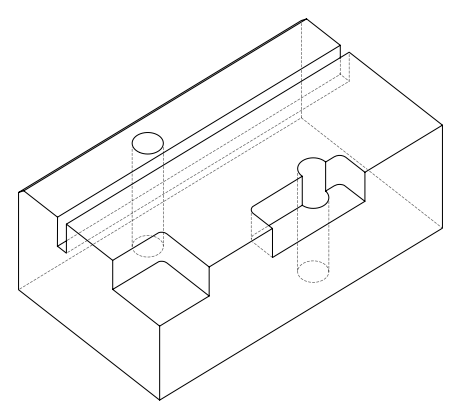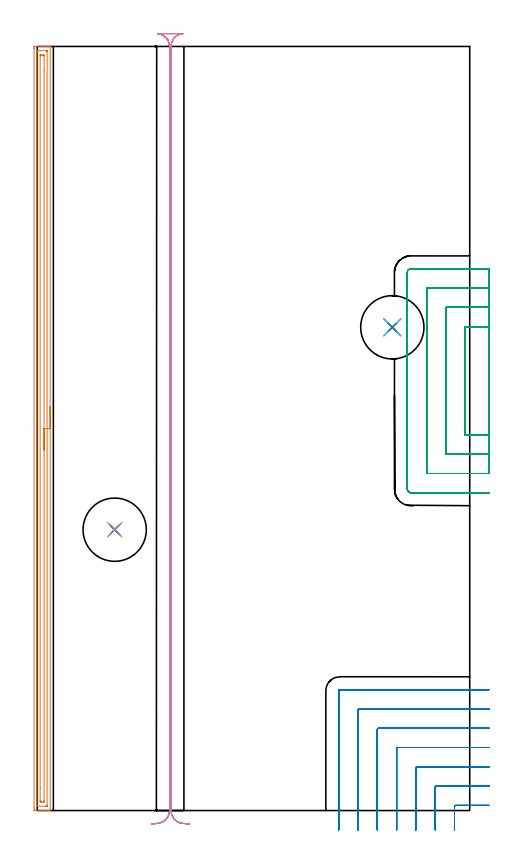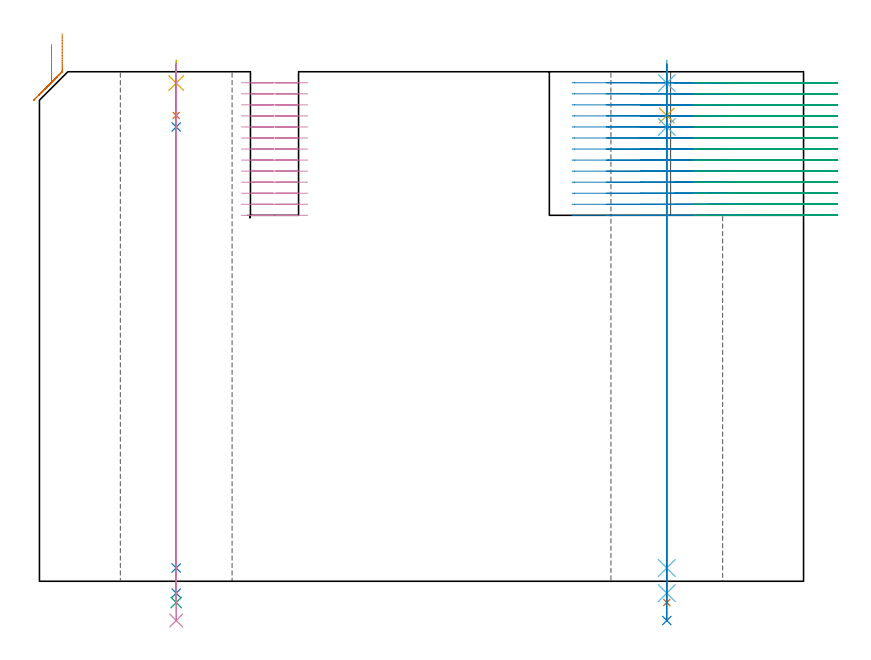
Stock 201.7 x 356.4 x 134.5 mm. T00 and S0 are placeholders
(PLAN: 14 operations, 10 tool changes, 75.6 min)
(1 AREA_MILL | FG_CHAMFER_SURFACE | UGT0205_001 | 8.76 min | 10028 mm3)
(2 MILL_CORNER_NOTCH_RECTANGULAR | CORNER_NOTCH_RECTANGULAR | NXT0201_011 | Follow Part, ap 3, ae 75% | 16.97 min | 158354 mm3)
(3 MILL_OPEN_POCKET | POCKET_OPEN | NXT0201_011 | Follow Part, ap 3, ae 75% | 25.95 min | 154035 mm3)
(4 MILL_RECTANGULAR_SLOT | SLOT_RECTANGULAR | NXT0201_011 | Follow Part, ap 3, ae 75% | 20.12 min | 171551 mm3)
(5 SPOT_DRILL | STEP1HOLE | NXT0321_9005460120000 | 0.05 min | 231 mm3)
(6 SPOT_DRILL_1 | STEP1HOLE_1 | NXT0321_9005460120000 | 0.05 min | 118 mm3)
(7 DRILL_BLIND_HOLE_INTO_CENTER | STEP1HOLE | UGT0301_196 | 0.06 min | 324 mm3)
(8 GUN_DRILL_THROUGH_HOLE | STEP1HOLE | UGT0307_003 | 0.62 min | 4755 mm3)
(9 SPADE_DRILL_TO_ENLARGE_THROUGH_HOLE | STEP1HOLE | UGT0306_009 | 0.57 min | 30773 mm3)
(10 DRILL_TO_ENLARGE_THROUGH_HOLE | STEP1HOLE | UGT0301_394 | 0.59 min | 55769 mm3)
(11 DRILL_BLIND_HOLE_INTO_CENTER_1 | STEP1HOLE_1 | UGT0301_196 | 0.06 min | 252 mm3)
(12 GUN_DRILL_THROUGH_HOLE_1 | STEP1HOLE_1 | UGT0307_003 | 0.62 min | 4413 mm3)
(13 SPADE_DRILL_TO_ENLARGE_THROUGH_HOLE_1 | STEP1HOLE_1 | UGT0306_009 | 0.57 min | 26938 mm3)
(14 DRILL_TO_ENLARGE_THROUGH_HOLE_1 | STEP1HOLE_1 | UGT0301_394 | 0.59 min | 48323 mm3)
(TOOL UGT0205_001 | Chamfer Mill 20 x 3 x 45 deg. | D20 FL50 Z2)
(TOOL NXT0201_011 | ENDMILL 12mm [2P460-1200-NA 1630] | D12 FL38 Z6)
(TOOL NXT0321_9005460120000 | NC Spot Drill, 142deg, 12mm, Carbide, Uncoated | D12 PA142 FL30 Z2)
(TOOL UGT0301_196 | Twist Drill 7.7 mm | D7.7 PA118 FL73 Z2)
(TOOL UGT0307_003 | Gun Drill 7 mm | D7 PA130 FL24 Z1)
(TOOL UGT0306_009 | Spade Drill 18.5mm | D18.5 PA132 FL10 Z2)
(TOOL UGT0301_394 | Twist Drill 29.5 mm | D29.5 PA118 FL165 Z2)
(OP 1 AREA_MILL)
G17 G21 G94 G90
T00 M6
G54
G17 G0 G90 X6. Y188.2 S1061 M3
G43 Z144.5 H0
G94 G1 Y188.162 Z143.628 F250.
Y188.048 Z142.763
Y187.859 Z141.912
Y187.597 Z141.08
Y187.263 Z140.274
Y186.86 Z139.5
Y186.391 Z138.764
Y185.86 Z138.072
Y185.271 Z137.429
Y184.628 Z136.839
Y183.936 Z136.308
Y183.2 Z135.84
Y182.426 Z135.437
Y181.62 Z135.103
Y180.788 Z134.841
Y179.936 Z134.652
Y179.072 Z134.538
Y178.2 Z134.5
Y0.159
X5.997 Y0.01 Z134.488
X5.94 Y0.007 Z134.432
X5.556 Y0. Z134.056
X5.121 Z133.62
X4.484 Z132.979
X3.272 Z131.769
X2.697 Z131.191
X-1.132 Y0.001 Z127.365
X-1.48 Y0.004 Z127.017
X-1.491 Y0.007 Z127.006
X-1.497 Y0.605 Z127.003
X-1.5 Y1.227 Z127.
Y355.524
X-1.498 Y355.795 Z127.002
X-1.491 Y356.393 Z127.006
X-1.48 Y356.396 Z127.017
X-0.878 Y356.4 Z127.619
X2.697 Z131.191
X3.272 Z131.769
X3.59 Z132.087
X4.166 Z132.662
X4.484 Z132.979
X5.121 Z133.62
X5.557 Z134.056
X5.94 Y356.393 Z134.432
X6.005 Y356.39 Z134.495
X6. Y356.245 Z134.5
Y178.2
X4.586 Z133.086
X4.585 Y2.39 Z133.085
X4.584 Y2.29 Z133.084
X4.582 Y2.187 Z133.082
X4.575 Y2.01 Z133.075
X4.484 Y2.008 Z132.984
X3.98 Y2.001 Z132.48
X0.016 Z128.516
X-0.04 Y2.002 Z128.46
X-0.073 Y2.006 Z128.427
X-0.077 Y2.008 Z128.423
X-0.08 Y2.029 Z128.42
X-0.083 Y2.086 Z128.417
X-0.085 Y2.289 Z128.415
X-0.086 Y2.39 Z128.414
X-0.085 Y354.01 Z128.415
Y354.11
X-0.082 Y354.213 Z128.418
X-0.075 Y354.39 Z128.425
X0.016 Y354.392 Z128.516
X0.52 Y354.399 Z129.02
X4.484 Z132.984
X4.54 Y354.398 Z133.04
X4.573 Y354.394 Z133.073
X4.577 Y354.392 Z133.077
X4.58 Y354.371 Z133.08
X4.583 Y354.314 Z133.083
X4.585 Y354.111 Z133.085
X4.586 Y354.01 Z133.086
Y178.2
X3.171 Z131.671
Y4.594
X3.167 Y4.175 Z131.667
X3.164 Y4.058 Z131.664
X3.158 Y4.01 Z131.658
X3.047 Y4.005 Z131.547
X2.871 Y4.001 Z131.371
X2.697 Y4. Z131.197
X1.978 Z130.478
X1.803 Y4.003 Z130.303
X1.628 Y4.01 Z130.128
X1.335 Y4.027 Z129.835
X1.333 Y4.175 Z129.833
X1.329 Y4.648 Z129.829
X1.328 Y10.68 Z129.828
X1.329 Y351.806 Z129.829
X1.333 Y352.225 Z129.833
X1.335 Y352.342 Z129.835
X1.342 Y352.39 Z129.842
X1.453 Y352.395 Z129.953
X1.629 Y352.399 Z130.129
X1.803 Y352.4 Z130.303
X2.522 Z131.022
X2.697 Y352.397 Z131.197
X2.872 Y352.39 Z131.372
X3.165 Y352.373 Z131.665
X3.167 Y352.225 Z131.667
X3.171 Y351.752 Z131.671
Y345.463
Y178.2
Y177.328 Z131.71
Y176.463 Z131.823
Y175.612 Z132.012
Y174.78 Z132.275
Y173.974 Z132.608
Y173.2 Z133.011
Y172.464 Z133.48
Y171.772 Z134.011
Y171.129 Z134.6
Y170.54 Z135.244
Y170.008 Z135.936
Y169.54 Z136.671
Y169.137 Z137.445
Y168.803 Z138.251
Y168.541 Z139.083
Y168.352 Z139.935
Y168.238 Z140.8
Y168.2 Z141.671
G0 Z144.5
M5
M2
(OP 2 MILL_CORNER_NOTCH_RECTANGULAR)
G17 G21 G94 G90
T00 M6
G54
G17 G0 G90 X210.7 Y2.4 S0 M3
G43 Z144.5 H1
Z131.585
G94 G1 X207.7 F250.
X195.196 F500.
G3 X194.6 Y1.804 R0.6
G1 Y-6.
Y-9. F250.
G0 Z144.5
X210.7 Y11.4
Z131.585
G1 X207.7
X186.196 F500.
G3 X185.6 Y10.804 R0.6
G1 Y-6.
Y-9. F250.
G0 Z144.5
X210.7 Y20.4
Z131.585
G1 X207.7
X177.196 F500.
G3 X176.6 Y19.804 R0.6
G1 Y-6.
Y-9. F250.
G0 Z144.5
X210.7 Y29.4
Z131.585
G1 X207.7
X168.196 F500.
G3 X167.6 Y28.804 R0.6
G1 Y-6.
Y-9. F250.
G0 Z144.5
X210.7 Y38.4
Z131.585
G1 X207.7
X159.196 F500.
G3 X158.6 Y37.804 R0.6
G1 Y-6.
Y-9. F250.
G0 Z144.5
X210.7 Y47.4
Z131.585
G1 X207.7
X150.197 F500.
G3 X149.6 Y46.803 R0.6
G1 Y-6.
Y-9. F250.
G0 Z144.5
X210.7 Y56.4
Z131.585
G1 X207.7
X141.2 F500.
G3 X140.6 Y55.8 R0.6
G1 Y-6.
Y-9. F250.
G0 Z144.5
X210.7 Y2.4
Z128.669
G1 X207.7
X195.196 F500.
G3 X194.6 Y1.804 R0.6
G1 Y-6.
Y-9. F250.
G0 Z144.5
X210.7 Y11.4
Z128.669
G1 X207.7
X186.196 F500.
G3 X185.6 Y10.804 R0.6
G1 Y-6.
Y-9. F250.
G0 Z144.5
X210.7 Y20.4
Z128.669
G1 X207.7
X177.196 F500.
G3 X176.6 Y19.804 R0.6
G1 Y-6.
Y-9. F250.
G0 Z144.5
X210.7 Y29.4
Z128.669
G1 X207.7
X168.196 F500.
G3 X167.6 Y28.804 R0.6
G1 Y-6.
Y-9. F250.
G0 Z144.5
X210.7 Y38.4
Z128.669
G1 X207.7
X159.197 F500.
G3 X158.6 Y37.804 R0.6
G1 Y-6.
Y-9. F250.
G0 Z144.5
X210.7 Y47.4
Z128.669
G1 X207.7
X150.197 F500.
G3 X149.6 Y46.803 R0.6
G1 Y-6.
Y-9. F250.
G0 Z144.5
X210.7 Y56.4
Z128.669
G1 X207.7
X141.2 F500.
G3 X140.6 Y55.8 R0.6
G1 Y-6.
Y-9. F250.
G0 Z144.5
X210.7 Y2.4
Z125.754
G1 X207.7
X195.196 F500.
G3 X194.6 Y1.804 R0.6
G1 Y-6.
Y-9. F250.
G0 Z144.5
X210.7 Y11.4
Z125.754
G1 X207.7
X186.196 F500.
G3 X185.6 Y10.804 R0.6
G1 Y-6.
Y-9. F250.
G0 Z144.5
X210.7 Y20.4
Z125.754
G1 X207.7
X177.196 F500.
G3 X176.6 Y19.804 R0.6
G1 Y-6.
Y-9. F250.
G0 Z144.5
X210.7 Y29.4
Z125.754
G1 X207.7
X168.196 F500.
G3 X167.6 Y28.804 R0.6
G1 Y-6.
Y-9. F250.
G0 Z144.5
X210.7 Y38.4
Z125.754
G1 X207.7
X159.196 F500.
G3 X158.6 Y37.804 R0.6
G1 Y-6.
Y-9. F250.
G0 Z144.5
X210.7 Y47.4
Z125.754
G1 X207.7
X150.197 F500.
G3 X149.6 Y46.803 R0.6
G1 Y-6.
Y-9. F250.
G0 Z144.5
X210.7 Y56.4
Z125.754
G1 X207.7
X141.2 F500.
G3 X140.6 Y55.8 R0.6
G1 Y-6.
Y-9. F250.
G0 Z144.5
X210.7 Y2.4
Z122.838
G1 X207.7
X195.196 F500.
G3 X194.6 Y1.804 R0.6
G1 Y-6.
Y-9. F250.
G0 Z144.5
X210.7 Y11.4
Z122.838
G1 X207.7
X186.196 F500.
G3 X185.6 Y10.804 R0.6
G1 Y-6.
Y-9. F250.
G0 Z144.5
X210.7 Y20.4
Z122.838
G1 X207.7
X177.196 F500.
G3 X176.6 Y19.804 R0.6
G1 Y-6.
Y-9. F250.
G0 Z144.5
X210.7 Y29.4
Z122.838
G1 X207.7
X168.196 F500.
G3 X167.6 Y28.804 R0.6
G1 Y-6.
Y-9. F250.
G0 Z144.5
X210.7 Y38.4
Z122.838
G1 X207.7
X159.196 F500.
G3 X158.6 Y37.804 R0.6
G1 Y-6.
Y-9. F250.
G0 Z144.5
X210.7 Y47.4
Z122.838
G1 X207.7
X150.197 F500.
G3 X149.6 Y46.803 R0.6
G1 Y-6.
Y-9. F250.
G0 Z144.5
X210.7 Y56.4
Z122.838
G1 X207.7
X141.2 F500.
G3 X140.6 Y55.8 R0.6
G1 Y-6.
Y-9. F250.
G0 Z144.5
X210.7 Y2.4
Z119.923
G1 X207.7
X195.196 F500.
G3 X194.6 Y1.804 R0.6
G1 Y-6.
Y-9. F250.
G0 Z144.5
X210.7 Y11.4
Z119.923
G1 X207.7
X186.196 F500.
G3 X185.6 Y10.804 R0.6
G1 Y-6.
Y-9. F250.
G0 Z144.5
X210.7 Y20.4
Z119.923
G1 X207.7
X177.196 F500.
G3 X176.6 Y19.804 R0.6
G1 Y-6.
Y-9. F250.
G0 Z144.5
X210.7 Y29.4
Z119.923
G1 X207.7
X168.196 F500.
G3 X167.6 Y28.804 R0.6
G1 Y-6.
Y-9. F250.
G0 Z144.5
X210.7 Y38.4
Z119.923
G1 X207.7
X159.196 F500.
G3 X158.6 Y37.804 R0.6
G1 Y-6.
Y-9. F250.
G0 Z144.5
X210.7 Y47.4
Z119.923
G1 X207.7
X150.197 F500.
G3 X149.6 Y46.803 R0.6
G1 Y-6.
Y-9. F250.
G0 Z144.5
X210.7 Y56.4
Z119.923
G1 X207.7
X141.2 F500.
G3 X140.6 Y55.8 R0.6
G1 Y-6.
Y-9. F250.
G0 Z144.5
X210.7 Y2.4
Z117.008
G1 X207.7
X195.196 F500.
G3 X194.6 Y1.804 R0.6
G1 Y-6.
Y-9. F250.
G0 Z144.5
X210.7 Y11.4
Z117.008
G1 X207.7
X186.196 F500.
G3 X185.6 Y10.804 R0.6
G1 Y-6.
Y-9. F250.
G0 Z144.5
X210.7 Y20.4
Z117.008
G1 X207.7
X177.196 F500.
G3 X176.6 Y19.804 R0.6
G1 Y-6.
Y-9. F250.
G0 Z144.5
X210.7 Y29.4
Z117.008
G1 X207.7
X168.196 F500.
G3 X167.6 Y28.804 R0.6
G1 Y-6.
Y-9. F250.
G0 Z144.5
X210.7 Y38.4
Z117.008
G1 X207.7
X159.196 F500.
G3 X158.6 Y37.804 R0.6
G1 Y-6.
Y-9. F250.
G0 Z144.5
X210.7 Y47.4
Z117.008
G1 X207.7
X150.197 F500.
G3 X149.6 Y46.803 R0.6
G1 Y-6.
Y-9. F250.
G0 Z144.5
X210.7 Y56.4
Z117.008
G1 X207.7
X141.2 F500.
G3 X140.6 Y55.8 R0.6
G1 Y-6.
Y-9. F250.
G0 Z144.5
X210.7 Y2.4
Z114.092
G1 X207.7
X195.196 F500.
G3 X194.6 Y1.804 R0.6
G1 Y-6.
Y-9. F250.
G0 Z144.5
X210.7 Y11.4
Z114.092
G1 X207.7
X186.196 F500.
G3 X185.6 Y10.804 R0.6
G1 Y-6.
Y-9. F250.
G0 Z144.5
X210.7 Y20.4
Z114.092
G1 X207.7
X177.196 F500.
G3 X176.6 Y19.804 R0.6
G1 Y-6.
Y-9. F250.
G0 Z144.5
X210.7 Y29.4
Z114.092
G1 X207.7
X168.196 F500.
G3 X167.6 Y28.804 R0.6
G1 Y-6.
Y-9. F250.
G0 Z144.5
X210.7 Y38.4
Z114.092
G1 X207.7
X159.196 F500.
G3 X158.6 Y37.804 R0.6
G1 Y-6.
Y-9. F250.
G0 Z144.5
X210.7 Y47.4
Z114.092
G1 X207.7
X150.197 F500.
G3 X149.6 Y46.803 R0.6
G1 Y-6.
Y-9. F250.
G0 Z144.5
X210.7 Y56.4
Z114.092
G1 X207.7
X141.2 F500.
G3 X140.6 Y55.8 R0.6
G1 Y-6.
Y-9. F250.
G0 Z144.5
X210.7 Y2.4
Z111.177
G1 X207.7
X195.196 F500.
G3 X194.6 Y1.804 R0.6
G1 Y-6.
Y-9. F250.
G0 Z144.5
X210.7 Y11.4
Z111.177
G1 X207.7
X186.196 F500.
G3 X185.6 Y10.804 R0.6
G1 Y-6.
Y-9. F250.
G0 Z144.5
X210.7 Y20.4
Z111.177
G1 X207.7
X177.196 F500.
G3 X176.6 Y19.804 R0.6
G1 Y-6.
Y-9. F250.
G0 Z144.5
X210.7 Y29.4
Z111.177
G1 X207.7
X168.196 F500.
G3 X167.6 Y28.804 R0.6
G1 Y-6.
Y-9. F250.
G0 Z144.5
X210.7 Y38.4
Z111.177
G1 X207.7
X159.196 F500.
G3 X158.6 Y37.804 R0.6
G1 Y-6.
Y-9. F250.
G0 Z144.5
X210.7 Y47.4
Z111.177
G1 X207.7
X150.197 F500.
G3 X149.6 Y46.803 R0.6
G1 Y-6.
Y-9. F250.
G0 Z144.5
X210.7 Y56.4
Z111.177
G1 X207.7
X141.2 F500.
G3 X140.6 Y55.8 R0.6
G1 Y-6.
Y-9. F250.
G0 Z144.5
X210.7 Y2.4
Z108.262
G1 X207.7
X195.196 F500.
G3 X194.6 Y1.804 R0.6
G1 Y-6.
Y-9. F250.
G0 Z144.5
X210.7 Y11.4
Z108.262
G1 X207.7
X186.196 F500.
G3 X185.6 Y10.804 R0.6
G1 Y-6.
Y-9. F250.
G0 Z144.5
X210.7 Y20.4
Z108.262
G1 X207.7
X177.196 F500.
G3 X176.6 Y19.804 R0.6
G1 Y-6.
Y-9. F250.
G0 Z144.5
X210.7 Y29.4
Z108.262
G1 X207.7
X168.196 F500.
G3 X167.6 Y28.804 R0.6
G1 Y-6.
Y-9. F250.
G0 Z144.5
X210.7 Y38.4
Z108.262
G1 X207.7
X159.196 F500.
G3 X158.6 Y37.804 R0.6
G1 Y-6.
Y-9. F250.
G0 Z144.5
X210.7 Y47.4
Z108.262
G1 X207.7
X150.197 F500.
G3 X149.6 Y46.803 R0.6
G1 Y-6.
Y-9. F250.
G0 Z144.5
X210.7 Y56.4
Z108.262
G1 X207.7
X141.2 F500.
G3 X140.6 Y55.8 R0.6
G1 Y-6.
Y-9. F250.
G0 Z144.5
X210.7 Y2.4
Z105.346
G1 X207.7
X195.196 F500.
G3 X194.6 Y1.804 R0.6
G1 Y-6.
Y-9. F250.
G0 Z144.5
X210.7 Y11.4
Z105.346
G1 X207.7
X186.196 F500.
G3 X185.6 Y10.804 R0.6
G1 Y-6.
Y-9. F250.
G0 Z144.5
X210.7 Y20.4
Z105.346
G1 X207.7
X177.196 F500.
G3 X176.6 Y19.804 R0.6
G1 Y-6.
Y-9. F250.
G0 Z144.5
X210.7 Y29.4
Z105.346
G1 X207.7
X168.196 F500.
G3 X167.6 Y28.804 R0.6
G1 Y-6.
Y-9. F250.
G0 Z144.5
X210.7 Y38.4
Z105.346
G1 X207.7
X159.196 F500.
G3 X158.6 Y37.804 R0.6
G1 Y-6.
Y-9. F250.
G0 Z144.5
X210.7 Y47.4
Z105.346
G1 X207.7
X150.197 F500.
G3 X149.6 Y46.803 R0.6
G1 Y-6.
Y-9. F250.
G0 Z144.5
X210.7 Y56.4
Z105.346
G1 X207.7
X141.2 F500.
G3 X140.6 Y55.8 R0.6
G1 Y-6.
Y-9. F250.
G0 Z144.5
X210.7 Y2.4
Z102.431
G1 X207.7
X195.196 F500.
G3 X194.6 Y1.804 R0.6
G1 Y-6.
Y-9. F250.
G0 Z144.5
X210.7 Y11.4
Z102.431
G1 X207.7
X186.196 F500.
G3 X185.6 Y10.804 R0.6
G1 Y-6.
Y-9. F250.
G0 Z144.5
X210.7 Y20.4
Z102.431
G1 X207.7
X177.196 F500.
G3 X176.6 Y19.804 R0.6
G1 Y-6.
Y-9. F250.
G0 Z144.5
X210.7 Y29.4
Z102.431
G1 X207.7
X168.196 F500.
G3 X167.6 Y28.804 R0.6
G1 Y-6.
Y-9. F250.
G0 Z144.5
X210.7 Y38.4
Z102.431
G1 X207.7
X159.196 F500.
G3 X158.6 Y37.804 R0.6
G1 Y-6.
Y-9. F250.
G0 Z144.5
X210.7 Y47.4
Z102.431
G1 X207.7
X150.197 F500.
G3 X149.6 Y46.803 R0.6
G1 Y-6.
Y-9. F250.
G0 Z144.5
X210.7 Y56.4
Z102.431
G1 X207.7
X141.2 F500.
G3 X140.6 Y55.8 R0.6
G1 Y-6.
Y-9. F250.
G0 Z144.5
X210.7 Y2.4
Z99.515
G1 X207.7
X195.196 F500.
G3 X194.6 Y1.804 R0.6
G1 Y-6.
Y-9. F250.
G0 Z144.5
X210.7 Y11.4
Z99.515
G1 X207.7
X186.196 F500.
G3 X185.6 Y10.804 R0.6
G1 Y-6.
Y-9. F250.
G0 Z144.5
X210.7 Y20.4
Z99.515
G1 X207.7
X177.196 F500.
G3 X176.6 Y19.804 R0.6
G1 Y-6.
Y-9. F250.
G0 Z144.5
X210.7 Y29.4
Z99.515
G1 X207.7
X168.196 F500.
G3 X167.6 Y28.804 R0.6
G1 Y-6.
Y-9. F250.
G0 Z144.5
X210.7 Y38.4
Z99.515
G1 X207.7
X159.196 F500.
G3 X158.6 Y37.804 R0.6
G1 Y-6.
Y-9. F250.
G0 Z144.5
X210.7 Y47.4
Z99.515
G1 X207.7
X150.197 F500.
G3 X149.6 Y46.803 R0.6
G1 Y-6.
Y-9. F250.
G0 Z144.5
X210.7 Y56.4
Z99.515
G1 X207.7
X141.2 F500.
G3 X140.6 Y55.8 R0.6
G1 Y-6.
Y-9. F250.
G0 Z144.5
X210.7 Y2.4
Z96.6
G1 X207.7
X195.196 F500.
G3 X194.6 Y1.804 R0.6
G1 Y-6.
Y-9. F250.
G0 Z144.5
X210.7 Y11.4
Z96.6
G1 X207.7
X186.196 F500.
G3 X185.6 Y10.804 R0.6
G1 Y-6.
Y-9. F250.
G0 Z144.5
X210.7 Y20.4
Z96.6
G1 X207.7
X177.196 F500.
G3 X176.6 Y19.804 R0.6
G1 Y-6.
Y-9. F250.
G0 Z144.5
X210.7 Y29.4
Z96.6
G1 X207.7
X168.196 F500.
G3 X167.6 Y28.804 R0.6
G1 Y-6.
Y-9. F250.
G0 Z144.5
X210.7 Y38.4
Z96.6
G1 X207.7
X159.196 F500.
G3 X158.6 Y37.804 R0.6
G1 Y-6.
Y-9. F250.
G0 Z144.5
X210.7 Y47.4
Z96.6
G1 X207.7
X150.197 F500.
G3 X149.6 Y46.803 R0.6
G1 Y-6.
Y-9. F250.
G0 Z144.5
X210.7 Y56.4
Z96.6
G1 X207.7
X141.2 F500.
G3 X140.6 Y55.8 R0.6
G1 Y-6.
Y-9. F250.
G0 Z144.5
M5
M2
(OP 3 MILL_OPEN_POCKET)
G17 G21 G94 G90
T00 M6
G54
G17 G0 G90 X210.7 Y225.7 S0 M3
G43 Z144.5 H1
Z131.585
G94 G1 X207.7 F250.
X199.6 F500.
Y175.2
X207.7
X210.7 F250.
Y234.7
X207.7
X190.6 F500.
Y166.2
X207.7
X210.7 F250.
Y243.7
X207.7
X181.6 F500.
Y157.2
X207.7
X210.7 F250.
Y252.7
X207.7
X174.3 F500.
G3 X172.6 Y251. R1.7
G1 Y149.9
G3 X174.3 Y148.2 R1.7
G1 X207.7
X210.7 F250.
G0 Y225.7 Z128.669
G1 X207.7
X199.6 F500.
Y175.2
X207.7
X210.7 F250.
Y234.7
X207.7
X190.6 F500.
Y166.2
X207.7
X210.7 F250.
Y243.7
X207.7
X181.6 F500.
Y157.2
X207.7
X210.7 F250.
Y252.7
X207.7
X174.3 F500.
G3 X172.6 Y251. R1.7
G1 Y149.9
G3 X174.3 Y148.2 R1.7
G1 X207.7
X210.7 F250.
G0 Y225.7 Z125.754
G1 X207.7
X199.6 F500.
Y175.2
X207.7
X210.7 F250.
Y234.7
X207.7
X190.6 F500.
Y166.2
X207.7
X210.7 F250.
Y243.7
X207.7
X181.6 F500.
Y157.2
X207.7
X210.7 F250.
Y252.7
X207.7
X174.3 F500.
G3 X172.6 Y251. R1.7
G1 Y149.9
G3 X174.3 Y148.2 R1.7
G1 X207.7
X210.7 F250.
G0 Y225.7 Z122.838
G1 X207.7
X199.6 F500.
Y175.2
X207.7
X210.7 F250.
Y234.7
X207.7
X190.6 F500.
Y166.2
X207.7
X210.7 F250.
Y243.7
X207.7
X181.6 F500.
Y157.2
X207.7
X210.7 F250.
Y252.7
X207.7
X174.3 F500.
G3 X172.6 Y251. R1.7
G1 Y149.9
G3 X174.3 Y148.2 R1.7
G1 X207.7
X210.7 F250.
G0 Y225.7 Z119.923
G1 X207.7
X199.6 F500.
Y175.2
X207.7
X210.7 F250.
Y234.7
X207.7
X190.6 F500.
Y166.2
X207.7
X210.7 F250.
Y243.7
X207.7
X181.6 F500.
Y157.2
X207.7
X210.7 F250.
Y252.7
X207.7
X174.3 F500.
G3 X172.6 Y251. R1.7
G1 Y149.9
G3 X174.3 Y148.2 R1.7
G1 X207.7
X210.7 F250.
G0 Y225.7 Z117.008
G1 X207.7
X199.6 F500.
Y175.2
X207.7
X210.7 F250.
Y234.7
X207.7
X190.6 F500.
Y166.2
X207.7
X210.7 F250.
Y243.7
X207.7
X181.6 F500.
Y157.2
X207.7
X210.7 F250.
Y252.7
X207.7
X174.3 F500.
G3 X172.6 Y251. R1.7
G1 Y149.9
G3 X174.3 Y148.2 R1.7
G1 X207.7
X210.7 F250.
G0 Y225.7 Z114.092
G1 X207.7
X199.6 F500.
Y175.2
X207.7
X210.7 F250.
Y234.7
X207.7
X190.6 F500.
Y166.2
X207.7
X210.7 F250.
Y243.7
X207.7
X181.6 F500.
Y157.2
X207.7
X210.7 F250.
Y252.7
X207.7
X174.3 F500.
G3 X172.6 Y251. R1.7
G1 Y149.9
G3 X174.3 Y148.2 R1.7
G1 X207.7
X210.7 F250.
G0 Y225.7 Z111.177
G1 X207.7
X199.6 F500.
Y175.2
X207.7
X210.7 F250.
Y234.7
X207.7
X190.6 F500.
Y166.2
X207.7
X210.7 F250.
Y243.7
X207.7
X181.6 F500.
Y157.2
X207.7
X210.7 F250.
Y252.7
X207.7
X174.3 F500.
G3 X172.6 Y251. R1.7
G1 Y149.9
G3 X174.3 Y148.2 R1.7
G1 X207.7
X210.7 F250.
G0 Y225.7 Z108.262
G1 X207.7
X199.6 F500.
Y175.2
X207.7
X210.7 F250.
Y234.7
X207.7
X190.6 F500.
Y166.2
X207.7
X210.7 F250.
Y243.7
X207.7
X181.6 F500.
Y157.2
X207.7
X210.7 F250.
Y252.7
X207.7
X174.3 F500.
G3 X172.6 Y251. R1.7
G1 Y149.9
G3 X174.3 Y148.2 R1.7
G1 X207.7
X210.7 F250.
G0 Y225.7 Z105.346
G1 X207.7
X199.6 F500.
Y175.2
X207.7
X210.7 F250.
Y234.7
X207.7
X190.6 F500.
Y166.2
X207.7
X210.7 F250.
Y243.7
X207.7
X181.6 F500.
Y157.2
X207.7
X210.7 F250.
Y252.7
X207.7
X174.3 F500.
G3 X172.6 Y251. R1.7
G1 Y149.9
G3 X174.3 Y148.2 R1.7
G1 X207.7
X210.7 F250.
G0 Y225.7 Z102.431
G1 X207.7
X199.6 F500.
Y175.2
X207.7
X210.7 F250.
Y234.7
X207.7
X190.6 F500.
Y166.2
X207.7
X210.7 F250.
Y243.7
X207.7
X181.6 F500.
Y157.2
X207.7
X210.7 F250.
Y252.7
X207.7
X174.3 F500.
G3 X172.6 Y251. R1.7
G1 Y149.9
G3 X174.3 Y148.2 R1.7
G1 X207.7
X210.7 F250.
G0 Y225.7 Z99.515
G1 X207.7
X199.6 F500.
Y175.2
X207.7
X210.7 F250.
Y234.7
X207.7
X190.6 F500.
Y166.2
X207.7
X210.7 F250.
Y243.7
X207.7
X181.6 F500.
Y157.2
X207.7
X210.7 F250.
Y252.7
X207.7
X174.3 F500.
G3 X172.6 Y251. R1.7
G1 Y149.9
G3 X174.3 Y148.2 R1.7
G1 X207.7
X210.7 F250.
G0 Y225.7 Z96.6
G1 X207.7
X199.6 F500.
Y175.2
X207.7
X210.7 F250.
Y234.7
X207.7
X190.6 F500.
Y166.2
X207.7
X210.7 F250.
Y243.7
X207.7
X181.6 F500.
Y157.2
X207.7
X210.7 F250.
Y252.7
X207.7
X174.3 F500.
G3 X172.6 Y251. R1.7
G1 Y149.9
G3 X174.3 Y148.2 R1.7
G1 X207.7
X210.7 F250.
G0 Z144.5
M5
M2
(OP 4 MILL_RECTANGULAR_SLOT)
G17 G21 G94 G90
T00 M6
G54
G17 G0 G90 X70.786 Y-6.27 S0 M3
G43 Z144.5 H1
Z131.585
G94 G1 X67.801 Y-5.97 F250.
G2 X62.4 Y0. R6. F500.
G1 Y356.4
G2 X68.054 Y362.39 R6.
G1 Y362.4
X56.046
Y362.39
G2 X61.7 Y356.4 R6.
G1 Y0.
G2 X56.299 Y-5.97 R6.
G1 X53.314 Y-6.27 F250.
G0 X70.786 Z128.669
G1 X67.801 Y-5.97
G2 X62.4 Y0. R6. F500.
G1 Y356.4
G2 X68.054 Y362.39 R6.
G1 Y362.4
X56.046
Y362.39
G2 X61.7 Y356.4 R6.
G1 Y0.
G2 X56.299 Y-5.97 R6.
G1 X53.314 Y-6.27 F250.
G0 X70.786 Z125.754
G1 X67.801 Y-5.97
G2 X62.4 Y0. R6. F500.
G1 Y356.4
G2 X68.054 Y362.39 R6.
G1 Y362.4
X56.046
Y362.39
G2 X61.7 Y356.4 R6.
G1 Y0.
G2 X56.299 Y-5.97 R6.
G1 X53.314 Y-6.27 F250.
G0 X70.786 Z122.838
G1 X67.801 Y-5.97
G2 X62.4 Y0. R6. F500.
G1 Y356.4
G2 X68.054 Y362.39 R6.
G1 Y362.4
X56.046
Y362.39
G2 X61.7 Y356.4 R6.
G1 Y0.
G2 X56.299 Y-5.97 R6.
G1 X53.314 Y-6.27 F250.
G0 X70.786 Z119.923
G1 X67.801 Y-5.97
G2 X62.4 Y0. R6. F500.
G1 Y356.4
G2 X68.054 Y362.39 R6.
G1 Y362.4
X56.046
Y362.39
G2 X61.7 Y356.4 R6.
G1 Y0.
G2 X56.299 Y-5.97 R6.
G1 X53.314 Y-6.27 F250.
G0 X70.786 Z117.008
G1 X67.801 Y-5.97
G2 X62.4 Y0. R6. F500.
G1 Y356.4
G2 X68.054 Y362.39 R6.
G1 Y362.4
X56.046
Y362.39
G2 X61.7 Y356.4 R6.
G1 Y0.
G2 X56.299 Y-5.97 R6.
G1 X53.314 Y-6.27 F250.
G0 X70.786 Z114.092
G1 X67.801 Y-5.97
G2 X62.4 Y0. R6. F500.
G1 Y356.4
G2 X68.054 Y362.39 R6.
G1 Y362.4
X56.046
Y362.39
G2 X61.7 Y356.4 R6.
G1 Y0.
G2 X56.299 Y-5.97 R6.
G1 X53.314 Y-6.27 F250.
G0 X70.786 Z111.177
G1 X67.801 Y-5.97
G2 X62.4 Y0. R6. F500.
G1 Y356.4
G2 X68.054 Y362.39 R6.
G1 Y362.4
X56.046
Y362.39
G2 X61.7 Y356.4 R6.
G1 Y0.
G2 X56.299 Y-5.97 R6.
G1 X53.314 Y-6.27 F250.
G0 X70.786 Z108.262
G1 X67.801 Y-5.97
G2 X62.4 Y0. R6. F500.
G1 Y356.4
G2 X68.054 Y362.39 R6.
G1 Y362.4
X56.046
Y362.39
G2 X61.7 Y356.4 R6.
G1 Y0.
G2 X56.299 Y-5.97 R6.
G1 X53.314 Y-6.27 F250.
G0 X70.786 Z105.346
G1 X67.801 Y-5.97
G2 X62.4 Y0. R6. F500.
G1 Y356.4
G2 X68.054 Y362.39 R6.
G1 Y362.4
X56.046
Y362.39
G2 X61.7 Y356.4 R6.
G1 Y0.
G2 X56.299 Y-5.97 R6.
G1 X53.314 Y-6.27 F250.
G0 X70.786 Z102.431
G1 X67.801 Y-5.97
G2 X62.4 Y0. R6. F500.
G1 Y356.4
G2 X68.054 Y362.39 R6.
G1 Y362.4
X56.046
Y362.39
G2 X61.7 Y356.4 R6.
G1 Y0.
G2 X56.299 Y-5.97 R6.
G1 X53.314 Y-6.27 F250.
G0 X70.786 Z99.515
G1 X67.801 Y-5.97
G2 X62.4 Y0. R6. F500.
G1 Y356.4
G2 X68.054 Y362.39 R6.
G1 Y362.4
X56.046
Y362.39
G2 X61.7 Y356.4 R6.
G1 Y0.
G2 X56.299 Y-5.97 R6.
G1 X53.314 Y-6.27 F250.
G0 X70.786 Z96.6
G1 X67.801 Y-5.97
G2 X62.4 Y0. R6. F500.
G1 Y356.4
G2 X68.054 Y362.39 R6.
G1 Y362.4
X56.046
Y362.39
G2 X61.7 Y356.4 R6.
G1 Y0.
G2 X56.299 Y-5.97 R6.
G1 X53.314 Y-6.27 F250.
G0 Z144.5
M5
M2
(OP 5 SPOT_DRILL)
G17 G21 G94 G90
T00 M6
G54
G17 G0 G90 X36.1 Y131. S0 M3
G43 Z144.5 H0
G94 G81 G98 Z131.5 F250. R137.5
G80
M5
M2
(OP 6 SPOT_DRILL_1)
G17 G21 G94 G90
T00 M6
G54
G17 G0 G90 X165.6 Y225.4 S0 M3
G43 Z144.5 H0
G94 G81 G98 Z131.5 F250. R137.5
G80
M5
M2
(OP 7 DRILL_BLIND_HOLE_INTO_CENTER)
G17 G21 G94 G90
T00 M6
G54
G17 G0 G90 X36.1 Y131. S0 M3
G43 Z144.5 H0
G94 G81 G98 Z122.95 F250. R136.5
G80
M5
M2
(OP 8 GUN_DRILL_THROUGH_HOLE)
G17 G21 G94 G90
T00 M6
G54
G17 G0 G90 X36.1 Y131. M8
G43 Z144.5 H0
Z132.133
S716 M3
G94 G1 Z119.921 F125. M26
G4 X.084
Z3.5 F250.
G4 X.084
Z-3.132 F125.
G4 X.084
M5
M9
G0 Z132.133
Z144.5
M2
(OP 9 SPADE_DRILL_TO_ENLARGE_THROUGH_HOLE)
G17 G21 G94 G90
T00 M6
G54
G17 G0 G90 X36.1 Y131. S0 M3
G43 Z144.5 H0
G94 G73 G98 Z-5.618 F250. Q17.515 R136.5
G80
M5
M2
(OP 10 DRILL_TO_ENLARGE_THROUGH_HOLE)
G17 G21 G94 G90
T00 M6
G54
G17 G0 G90 X36.1 Y131. S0 M3
G43 Z144.5 H0
G94 G73 G98 Z-10.363 F250. Q28.973 R136.5
G80
M5
M2
(OP 11 DRILL_BLIND_HOLE_INTO_CENTER_1)
G17 G21 G94 G90
T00 M6
G54
G17 G0 G90 X165.6 Y225.4 S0 M3
G43 Z144.5 H0
G94 G81 G98 Z122.95 F250. R136.5
G80
M5
M2
(OP 12 GUN_DRILL_THROUGH_HOLE_1)
G17 G21 G94 G90
T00 M6
G54
G17 G0 G90 X165.6 Y225.4 M8
G43 Z144.5 H0
Z132.133
S716 M3
G94 G1 Z119.921 F125. M26
G4 X.084
Z3.5 F250.
G4 X.084
Z-3.132 F125.
G4 X.084
M5
M9
G0 Z132.133
Z144.5
M2
(OP 13 SPADE_DRILL_TO_ENLARGE_THROUGH_HOLE_1)
G17 G21 G94 G90
T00 M6
G54
G17 G0 G90 X165.6 Y225.4 S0 M3
G43 Z144.5 H0
G94 G73 G98 Z-5.618 F250. Q17.515 R136.5
G80
M5
M2
(OP 14 DRILL_TO_ENLARGE_THROUGH_HOLE_1)
G17 G21 G94 G90
T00 M6
G54
G17 G0 G90 X165.6 Y225.4 S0 M3
G43 Z144.5 H0
G94 G73 G98 Z-10.363 F250. Q28.973 R136.5
G80
M5
M2
